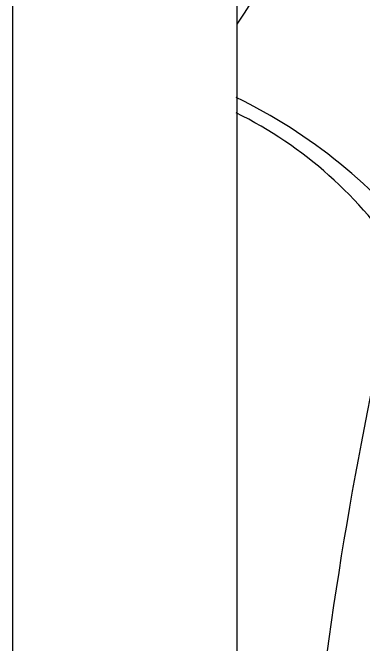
# Model space of a CAD drawing. Header units: millimetres. Extents: x -60 to 7633, y -2614 to 2146.
# Drawn here: x 3215.7 to 3249.7, y 952.4 to 1013.7 of the extents above; entities that cross this region are included whole.
import ezdxf

# ---------------------------------------------------------------- set-up
doc = ezdxf.new("R2010")
doc.units = ezdxf.units.MM
doc.layers.get('0').update_dxf_attribs({"color": 250})

msp = doc.modelspace()

# ---------------------------------------------------------------- linework, layer by layer
at = {"linetype": 'Continuous'}
for p, q in [((3215.674, 1860.626), (3215.674, 870.703)), ((3237.474, 870.703), (3237.474, 1860.628))]:
    msp.add_line(p, q, dxfattribs=at)
for centre, radius, start, end in [((-1704.8, 4242.455), 5904.094, 326.8342149, 327.2323516), ((3215.07, 959.221), 51.298, 37.52788, 64.22835), ((3219.665, 967.936), 40.117, 32.71899, 63.80206)]:
    msp.add_arc(centre, radius, start, end, dxfattribs=at)
msp.add_open_spline([(3240.113, 880.553), (3242.158, 923.188), (3245.766, 959.018), (3253.416, 989.619)], degree=3, dxfattribs=at)

doc.saveas('drawing.dxf')
